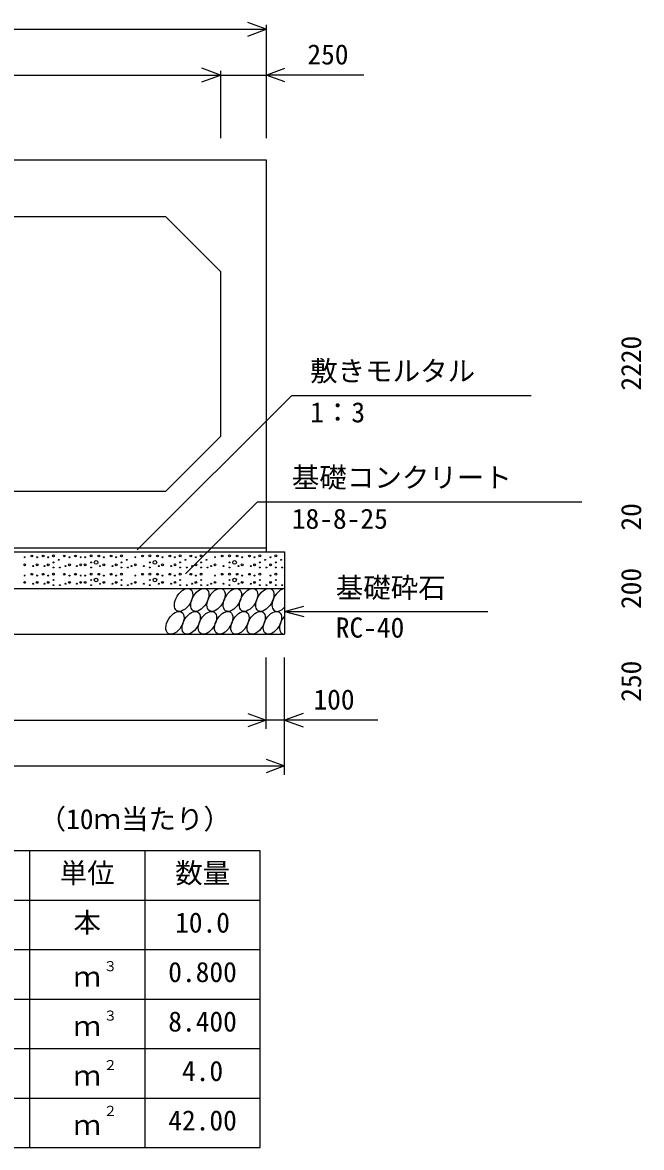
# Model space of a CAD drawing. Units: millimetres, scale not verified. Extents: x -100800 to 100800, y -35640 to 35640.
# Drawn here: x 24629 to 28007, y -23601 to -17460 of the extents above; entities that cross this region are included whole.
import ezdxf
from ezdxf.enums import TextEntityAlignment as Align

# ---------------------------------------------------------------- set-up
doc = ezdxf.new("R2010")
doc.units = ezdxf.units.MM
doc.header["$LTSCALE"] = 120
for name, color, linetype, lineweight in [('0-0_DIM', 7, 'Continuous', 25), ('0-2_HATCH', 6, 'Continuous', 25), ('0-3_HYO', 3, 'Continuous', 25), ('0-4_HYO2', 4, 'Continuous', 25), ('0-5_OUTLINE', 3, 'Continuous', 25), ('0-7_TXT', 7, 'Continuous', 25)]:
    doc.layers.add(name, color=color, linetype=linetype, lineweight=lineweight)
doc.styles.add('ＭＳ ゴシック', font='')
doc.styles.get('ＭＳ ゴシック').set_extended_font_data('MS Gothic')

msp = doc.modelspace()

# ---------------------------------------------------------------- linework, layer by layer
at = {"layer": '0-0_DIM'}
for p, q in [((21959.1, -17497.4), (25959.1, -17497.4)), ((25959.1, -17473.4), (25959.1, -18092)), ((25709.1, -17723.4), (25709.1, -18092)), ((26491.8, -17747.4), (25959.1, -17747.4)), ((26099, -19495.8), (25254.9, -20339.8)), ((26099, -19495.8), (27404.7, -19495.8)), ((25911.3, -20076.9), (25518.5, -20469.7)), ((25911.3, -20076.9), (27680.3, -20076.9)), ((26059.1, -20674.7), (26163.4, -20646.7)), ((26059.1, -20674.7), (27168, -20674.7)), ((26059.1, -20674.7), (26163.4, -20702.7)), ((25959.1, -21316.9), (25959.1, -20927.3)), ((26059.1, -21566.9), (26059.1, -20927.3)), ((21959.1, -21268.9), (25959.1, -21268.9)), ((21859.1, -21518.9), (26059.1, -21518.9))]:
    msp.add_line(p, q, dxfattribs=at)
for points in [[(25857.6, -17534.3), (25959.1, -17497.4), (25857.6, -17460.4)], [(21959.1, -17747.4), (22209.1, -17747.4), (25709.1, -17747.4), (25959.1, -17747.4)], [(25607.6, -17784.3), (25709.1, -17747.4), (25607.6, -17710.4)], [(26060.6, -17784.3), (25959.1, -17747.4), (26060.6, -17710.4)], [(25857.6, -21232), (25959.1, -21268.9), (25857.6, -21305.9)], [(26160.6, -21232), (26059.1, -21268.9), (26160.6, -21305.9)], [(26567.1, -21268.9), (26059.1, -21268.9), (25959.1, -21268.9)], [(25957.6, -21482), (26059.1, -21518.9), (25957.6, -21555.9)]]:
    msp.add_lwpolyline(points, dxfattribs=at)
at = {"layer": '0-2_HATCH'}
for centre, radius in [((24640.4, -20379.5), 2.5), ((24680.2, -20372.5), 5), ((24708.2, -20379.5), 2.5), ((24741.3, -20372.5), 5), ((24769.3, -20379.5), 2.5), ((24797.3, -20371.6), 5), ((24856.9, -20372.5), 5), ((24885, -20379.5), 2.5), ((24918, -20372.5), 5), ((24946.1, -20379.5), 2.5), ((24970, -20379.5), 2.5), ((25002.9, -20371.6), 5), ((25044.6, -20372.5), 5), ((25072.6, -20379.5), 2.5), ((25112.4, -20372.5), 5), ((25140.4, -20379.5), 2.5), ((25168.5, -20371.6), 5), ((25244.4, -20379.5), 2.5), ((25284.1, -20372.5), 5), ((25323.2, -20371.6), 5), ((25365, -20372.5), 5), ((25393, -20379.5), 2.5), ((25432.8, -20372.5), 5), ((25460.8, -20379.5), 2.5), ((25488.8, -20371.6), 5), ((25547.1, -20372.5), 5), ((25575.2, -20379.5), 2.5), ((25603.2, -20371.6), 5), ((25679.2, -20379.5), 2.5), ((25718.9, -20372.5), 5), ((25758, -20371.6), 5), ((25799.7, -20372.5), 5), ((25827.8, -20379.5), 2.5), ((25867.5, -20372.5), 5), ((25895.5, -20379.5), 2.5), ((25923.6, -20371.6), 5), ((25982.7, -20379.5), 2.5), ((26010.8, -20371.6), 5), ((24640.4, -20420.7), 5), ((24687.2, -20427.7), 2.5), ((24708.2, -20420.7), 5), ((24748.3, -20427.7), 2.5), ((24769.3, -20420.7), 5), ((24797.3, -20407.5), 2.5), ((24797.3, -20435.6), 2.5), ((24826.2, -20393.5), 2.5), ((24833.2, -20435.6), 2.5), ((24864, -20427.7), 2.5), ((24885, -20420.7), 5), ((24925, -20427.7), 2.5), ((24946.1, -20420.7), 5), ((24970, -20420.7), 5), ((25002.9, -20407.5), 2.5), ((25002.9, -20435.6), 2.5), ((25030.6, -20407.5), 10), ((25051.6, -20427.7), 2.5), ((25072.6, -20420.7), 5), ((25119.4, -20427.7), 2.5), ((25140.4, -20420.7), 5), ((25168.5, -20407.5), 2.5), ((25168.5, -20435.6), 2.5), ((25197.3, -20393.5), 2.5), ((25204.3, -20435.6), 2.5), ((25223.4, -20427.7), 2.5), ((25244.4, -20420.7), 5), ((25291.1, -20427.7), 2.5), ((25323.2, -20407.5), 2.5), ((25323.2, -20435.6), 2.5), ((25351, -20407.5), 10), ((25372, -20427.7), 2.5), ((25393, -20420.7), 5), ((25439.8, -20427.7), 2.5), ((25460.8, -20420.7), 5), ((25488.8, -20407.5), 2.5), ((25488.8, -20435.6), 2.5), ((25517.7, -20393.5), 2.5), ((25524.7, -20435.6), 2.5), ((25554.1, -20427.7), 2.5), ((25575.2, -20420.7), 5), ((25603.2, -20407.5), 2.5), ((25603.2, -20435.6), 2.5), ((25632.1, -20393.5), 2.5), ((25639.1, -20435.6), 2.5), ((25658.1, -20427.7), 2.5), ((25679.2, -20420.7), 5), ((25725.9, -20427.7), 2.5), ((25758, -20407.5), 2.5), ((25758, -20435.6), 2.5), ((25785.7, -20407.5), 10), ((25806.7, -20427.7), 2.5), ((25827.8, -20420.7), 5), ((25874.5, -20427.7), 2.5), ((25895.5, -20420.7), 5), ((25923.6, -20407.5), 2.5), ((25923.6, -20435.6), 2.5), ((25952.5, -20393.5), 2.5), ((25959.5, -20435.6), 2.5), ((25982.7, -20420.7), 5), ((26010.8, -20407.5), 2.5), ((26010.8, -20435.6), 2.5), ((26039.6, -20393.5), 2.5), ((26046.6, -20435.6), 2.5), ((24640.4, -20479.5), 2.5), ((24680.2, -20472.5), 5), ((24708.2, -20479.5), 2.5), ((24741.3, -20472.5), 5), ((24769.3, -20479.5), 2.5), ((24797.3, -20471.6), 5), ((24797.3, -20503.6), 2.5), ((24856.9, -20472.5), 5), ((24885, -20479.5), 2.5), ((24918, -20472.5), 5), ((24946.1, -20479.5), 2.5), ((24970, -20479.5), 2.5), ((25002.9, -20471.6), 5), ((25002.9, -20503.6), 2.5), ((25030.6, -20503.6), 10), ((25044.6, -20472.5), 5), ((25072.6, -20479.5), 2.5), ((25112.4, -20472.5), 5), ((25140.4, -20479.5), 2.5), ((25168.5, -20471.6), 5), ((25168.5, -20503.6), 2.5), ((25244.4, -20479.5), 2.5), ((25284.1, -20472.5), 5), ((25323.2, -20471.6), 5), ((25323.2, -20503.6), 2.5), ((25351, -20503.6), 10), ((25365, -20472.5), 5), ((25393, -20479.5), 2.5), ((25432.8, -20472.5), 5), ((25460.8, -20479.5), 2.5), ((25488.8, -20471.6), 5), ((25488.8, -20503.6), 2.5), ((25547.1, -20472.5), 5), ((25575.2, -20479.5), 2.5), ((25603.2, -20471.6), 5), ((25603.2, -20503.6), 2.5), ((25679.2, -20479.5), 2.5), ((25718.9, -20472.5), 5), ((25758, -20471.6), 5), ((25758, -20503.6), 2.5), ((25785.7, -20503.6), 10), ((25799.7, -20472.5), 5), ((25827.8, -20479.5), 2.5), ((25867.5, -20472.5), 5), ((25895.5, -20479.5), 2.5), ((25923.6, -20471.6), 5), ((25923.6, -20503.6), 2.5), ((25982.7, -20479.5), 2.5), ((26010.8, -20471.6), 5), ((26010.8, -20503.6), 2.5), ((24640.4, -20516.8), 5), ((24687.2, -20523.8), 2.5), ((24708.2, -20516.8), 5), ((24748.3, -20523.8), 2.5), ((24769.3, -20516.8), 5), ((24797.3, -20531.6), 2.5), ((24833.2, -20531.6), 2.5), ((24864, -20523.8), 2.5), ((24885, -20516.8), 5), ((24925, -20523.8), 2.5), ((24946.1, -20516.8), 5), ((24970, -20516.8), 5), ((25002.9, -20531.6), 2.5), ((25051.6, -20523.8), 2.5), ((25072.6, -20516.8), 5), ((25119.4, -20523.8), 2.5), ((25140.4, -20516.8), 5), ((25168.5, -20531.6), 2.5), ((25204.3, -20531.6), 2.5), ((25223.4, -20523.8), 2.5), ((25244.4, -20516.8), 5), ((25291.1, -20523.8), 2.5), ((25323.2, -20531.6), 2.5), ((25372, -20523.8), 2.5), ((25393, -20516.8), 5), ((25439.8, -20523.8), 2.5), ((25460.8, -20516.8), 5), ((25488.8, -20531.6), 2.5), ((25524.7, -20531.6), 2.5), ((25554.1, -20523.8), 2.5), ((25575.2, -20516.8), 5), ((25603.2, -20531.6), 2.5), ((25639.1, -20531.6), 2.5), ((25658.1, -20523.8), 2.5), ((25679.2, -20516.8), 5), ((25725.9, -20523.8), 2.5), ((25758, -20531.6), 2.5), ((25806.7, -20523.8), 2.5), ((25827.8, -20516.8), 5), ((25874.5, -20523.8), 2.5), ((25895.5, -20516.8), 5), ((25923.6, -20531.6), 2.5), ((25959.5, -20531.6), 2.5), ((25982.7, -20516.8), 5), ((26010.8, -20531.6), 2.5), ((26046.6, -20531.6), 2.5)]:
    msp.add_circle(centre, radius, dxfattribs=at)
for centre in [(25507.6, -20612.2), (25596.3, -20612.2), (25685, -20612.2), (25773.7, -20612.2), (25862.4, -20612.2), (25951.1, -20612.2), (25460.5, -20737.2), (25549.2, -20737.2), (25637.9, -20737.2), (25726.6, -20737.2), (25815.3, -20737.2), (25904, -20737.2), (25992.7, -20737.2)]:
    msp.add_ellipse(centre, major_axis=(36.4, 58.9), ratio=0.5792, dxfattribs=at)
for centre, start_param, end_param in [((26039.8, -20612.2), 0.419949, 4.357003), ((26081.4, -20737.2), 1.28053, 3.496422)]:
    msp.add_ellipse(centre, major_axis=(36.4, 58.9), ratio=0.5792, start_param=start_param, end_param=end_param, dxfattribs=at)
at = {"layer": '0-3_HYO'}
for p, q in [((24666.6, -21981.4), (24666.6, -23601.4)), ((25296.6, -21981.4), (25296.6, -23601.4)), ((21991.6, -22251.4), (25926.6, -22251.4))]:
    msp.add_line(p, q, dxfattribs=at)
msp.add_lwpolyline([(21991.6, -23601.4), (25926.6, -23601.4), (25926.6, -21981.4), (21991.6, -21981.4)], close=True, dxfattribs=at)
at = {"layer": '0-4_HYO2'}
for p, q in [((21991.6, -22521.4), (25926.6, -22521.4)), ((21991.6, -22791.4), (25926.6, -22791.4)), ((21991.6, -23061.4), (25926.6, -23061.4)), ((21991.6, -23331.4), (25926.6, -23331.4))]:
    msp.add_line(p, q, dxfattribs=at)
at = {"layer": '0-5_OUTLINE'}
for p, q in [((22509.1, -18519.7), (25409.1, -18519.7)), ((25709.1, -18819.7), (25409.1, -18519.7)), ((25709.1, -18819.7), (25709.1, -19719.7)), ((25409.1, -20019.7), (25709.1, -19719.7)), ((25409.1, -20019.7), (22509.1, -20019.7)), ((21859.1, -20349.7), (26059.1, -20349.7)), ((25959.1, -20329.7), (21959.1, -20329.7)), ((26059.1, -20349.7), (26059.1, -20799.7)), ((21859.1, -20549.7), (26059.1, -20549.7)), ((21859.1, -20799.7), (26059.1, -20799.7))]:
    msp.add_line(p, q, dxfattribs=at)
msp.add_lwpolyline([(21959.1, -18209.7), (25959.1, -18209.7), (25959.1, -20349.7)], dxfattribs=at)

# ---------------------------------------------------------------- texts
at = {"layer": '0-0_DIM', "style": 'ＭＳ ゴシック'}
for s, p in [('250', (26183.4, -17722.4)), ('敷きモルタル', (26198.6, -19450.8)), ('1：3', (26198.6, -19676)), ('基礎コンクリート', (26098.6, -20032)), ('18-8-25', (26098.6, -20257.1)), ('基礎砕石', (26338.3, -20633.5)), ('RC-40', (26338.3, -20851.1)), ('100', (26216.5, -21243.9))]:
    msp.add_text(s, height=110, dxfattribs=at).set_placement(p, align=Align.BOTTOM_LEFT)
for s, p in [('2220', (28038, -19469.7)), ('20', (28038, -20233.8)), ('200', (28038, -20662.2)), ('250', (28038, -21168.5))]:
    msp.add_text(s, height=110, rotation=90, dxfattribs=at).set_placement(p, align=Align.BOTTOM_LEFT)
at = {"layer": '0-7_TXT', "style": 'ＭＳ ゴシック'}
for s, height, p in [('（10ｍ当たり）', 110, (24716.6, -21896.4)), ('単位', 110, (24831.6, -22191.4)), ('数量', 110, (25461.6, -22191.4)), ('本', 110, (24906.6, -22461.4)), ('10.0', 110, (25461.6, -22461.4)), ('３', 55, (25070.5, -22655.5)), ('0.800', 110, (25424.1, -22731.4)), ('ｍ', 110, (24906.6, -22756.4)), ('３', 55, (25070.5, -22925.5)), ('8.400', 110, (25424.1, -23001.4)), ('ｍ', 110, (24906.6, -23026.4)), ('２', 55, (25070.5, -23195.5)), ('4.0', 110, (25499.1, -23271.4)), ('ｍ', 110, (24906.6, -23296.4)), ('２', 55, (25070.5, -23445.5)), ('ｍ', 110, (24906.6, -23566.4)), ('42.00', 110, (25424.1, -23541.4))]:
    msp.add_text(s, height=height, dxfattribs=at).set_placement(p, align=Align.BOTTOM_LEFT)

doc.saveas('drawing.dxf')
